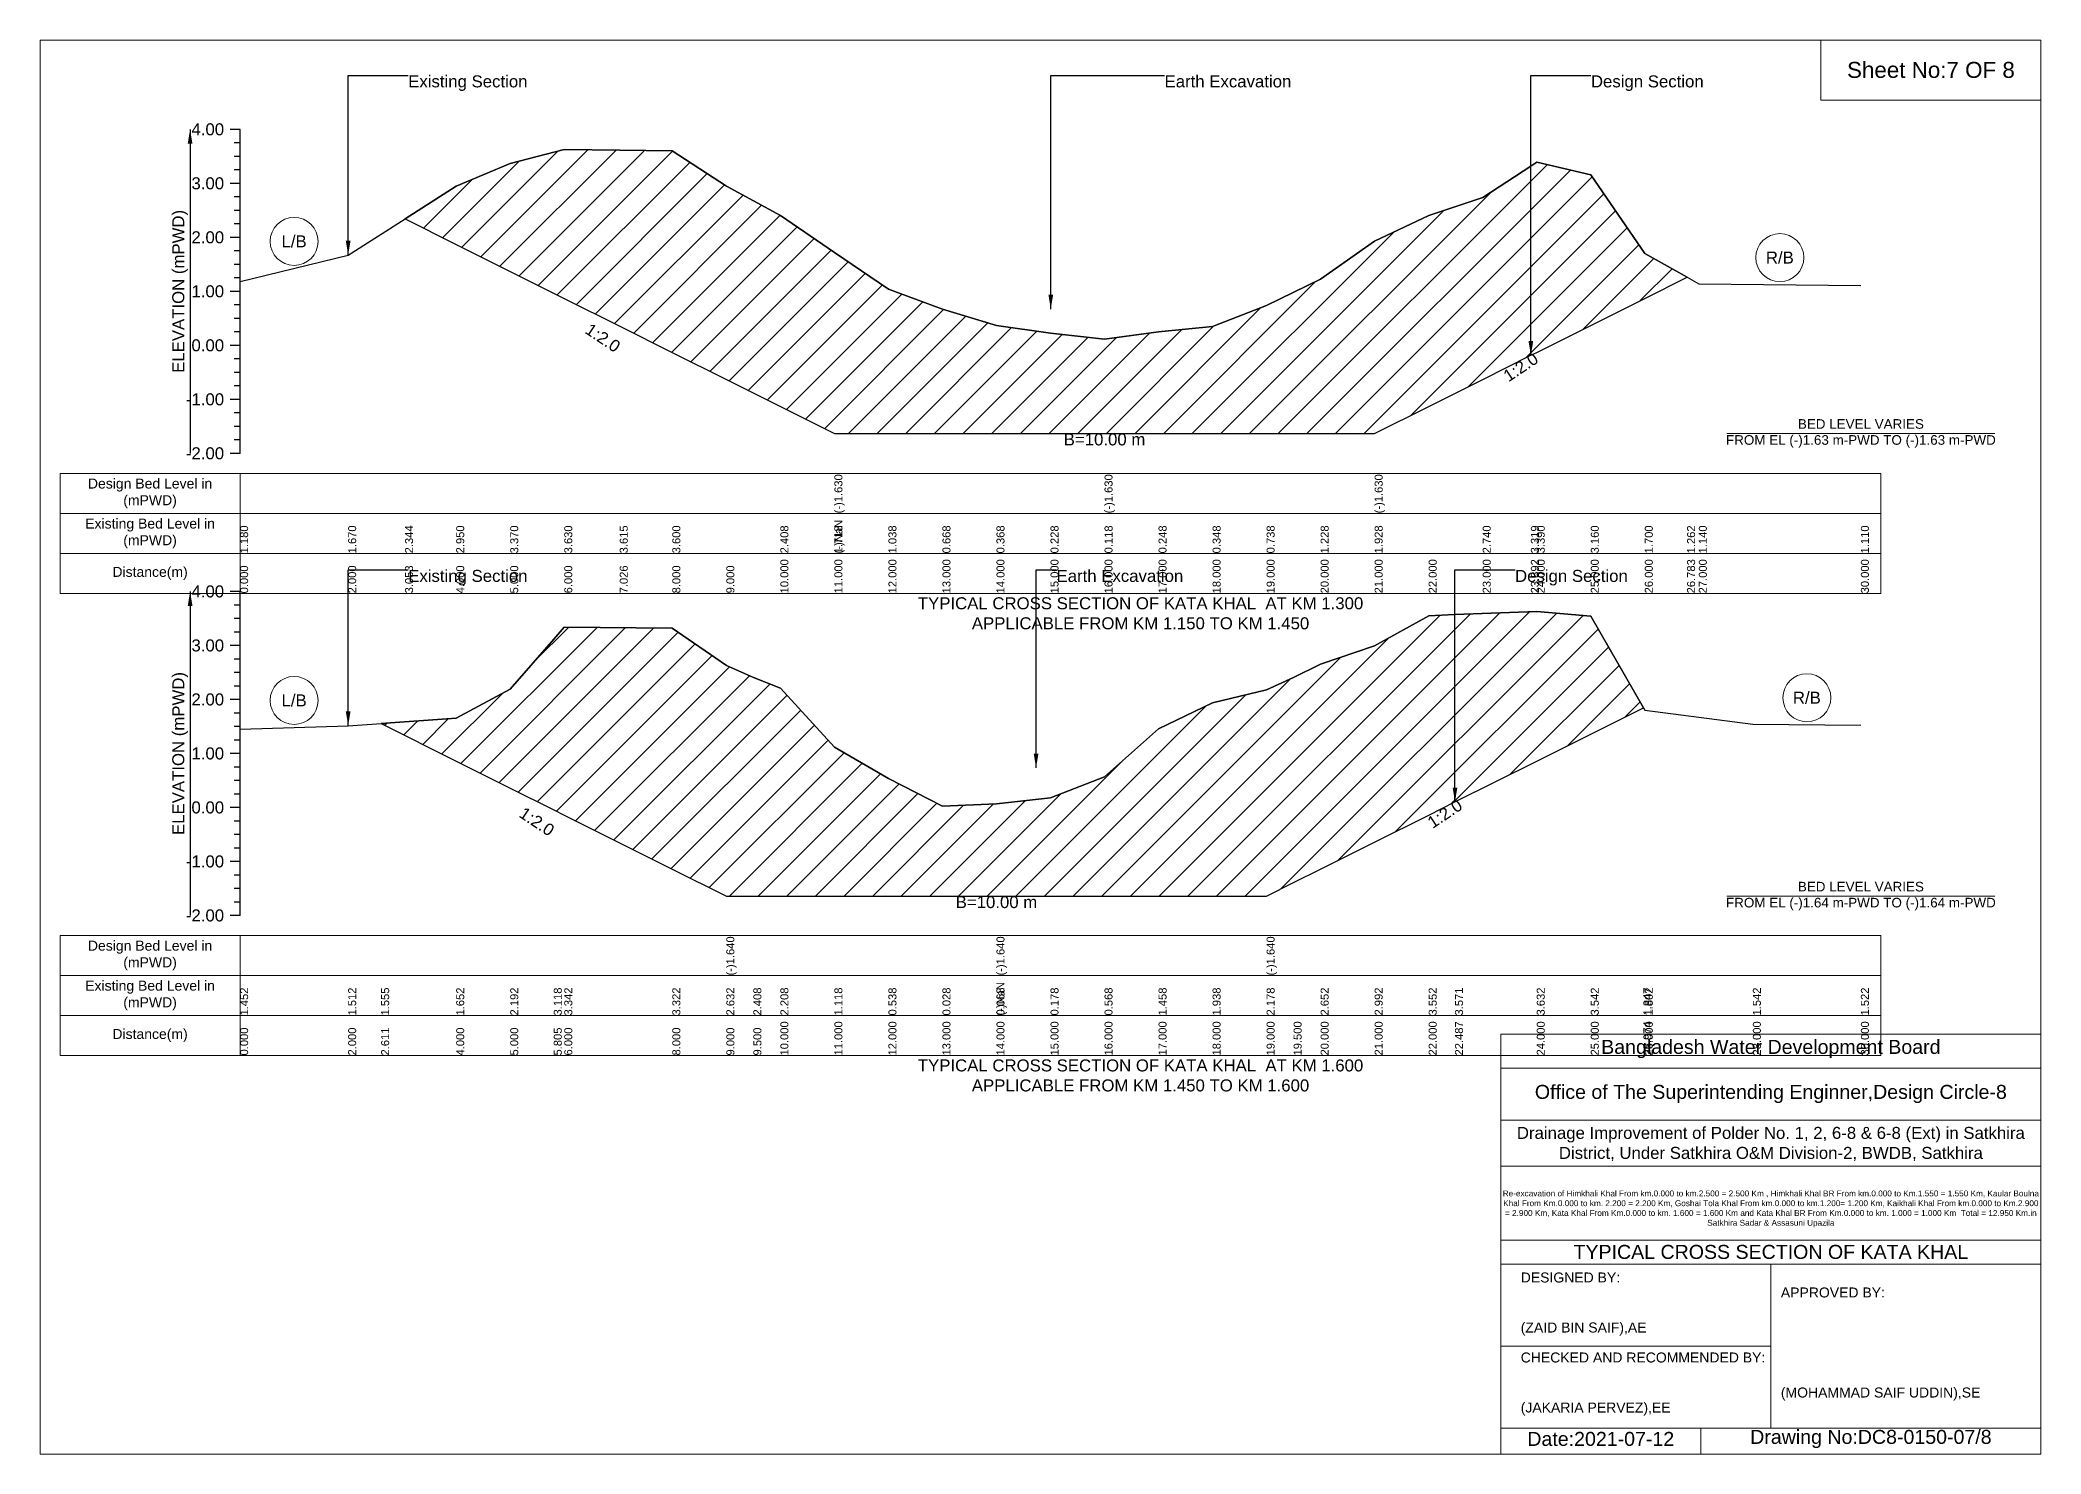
# Model space of a CAD drawing. Header units: inches. Extents: x 91000 to 628000, y -5656 to 0.
# Drawn here: x 540000 to 548000, y -5656 to 0 of the extents above; entities that cross this region are included whole.
import ezdxf

# ---------------------------------------------------------------- set-up
doc = ezdxf.new("R2010")
doc.units = ezdxf.units.IN
doc.header["$LTSCALE"] = 7
doc.header["$MEASUREMENT"] = 0
for name, color, linetype, lineweight in [('Cross section Data Border', 7, 'Continuous', 9), ('Cross Section Labels', 7, 'Continuous', 9), ('Existing_Bed_Level for Xsection', 7, 'Continuous', 25), ('Long Section Border', 7, 'Continuous', 9)]:
    doc.layers.add(name, color=color, linetype=linetype, lineweight=lineweight)
doc.styles.get("Standard").update_dxf_attribs({"font": 'arial.ttf'})
doc.dimstyles.get("Standard").update_dxf_attribs({"dimtxt": 0.18, "dimasz": 0.18, "dimexe": 0.18, "dimexo": 0.0625, "dimgap": 0.09, "dimtad": 0, "dimtih": 1, "dimtoh": 1, "dimdec": 4, "dimzin": 0, "dimdsep": 46, "dimtxsty": 'Standard', "dimcen": 0.09, "dimadec": 0, "dimazin": 0, "dimtfac": 1, "dimtdec": 4, "dimtofl": 0, "dimtmove": 0, "dimatfit": 3, "dimfxl": 1, "dimtolj": 1, "dimtzin": 0, "dimarcsym": 0})

msp = doc.modelspace()

# ---------------------------------------------------------------- hatches: boundary and pattern name
at = {"layer": 'Existing_Bed_Level for Xsection'}
h = msp.add_hatch(dxfattribs=at)
h.set_pattern_fill('ANSI31', color=256, scale=648, style=0)
h.paths.add_polyline_path([(541459.4, -715.3), (541664, -817.6), (541880, -925.6), (542096, -1033.6), (542317.7, -1144.4), (542528, -1249.6), (542744, -1357.6), (542960, -1465.6), (543176, -1573.6), (543392, -1573.6), (543608, -1573.6), (543824, -1573.6), (544040, -1573.6), (544256, -1573.6), (544472, -1573.6), (544688, -1573.6), (544904, -1573.6), (545120, -1573.6), (545336, -1573.6), (545552, -1465.6), (545768, -1357.6), (545960.6, -1261.3), (545984, -1249.6), (546200, -1141.6), (546416, -1033.6), (546585.1, -949), (546416, -854.3), (546200, -538.9), (545984, -489.2), (545960.6, -504.5), (545768, -629.6), (545552, -701.4), (545336, -805), (545120, -956.2), (544904, -1062.1), (544688, -1146.3), (544472, -1167.9), (544256, -1196), (544040, -1172.2), (543824, -1142), (543608, -1077.2), (543392, -997.3), (543176, -850.4), (542960, -701.4), (542744, -584.3), (542528, -443.9), (542317.7, -440.7), (542096, -437.4), (541880, -493.6), (541664, -584.3)])
h = msp.add_hatch(dxfattribs=at)
h.set_pattern_fill('ANSI31', color=256, scale=648, style=0)
h.paths.add_polyline_path([(541363.9, -2734.2), (541664, -2884.3), (541880, -2992.3), (542053.9, -3079.3), (542096, -3100.3), (542528, -3316.3), (542744, -3424.3), (542852, -3424.3), (542960, -3424.3), (543176, -3424.3), (543392, -3424.3), (543608, -3424.3), (543824, -3424.3), (544040, -3424.3), (544256, -3424.3), (544472, -3424.3), (544688, -3424.3), (544904, -3424.3), (545012, -3370.3), (545120, -3316.3), (545336, -3208.3), (545552, -3100.3), (545657.2, -3047.7), (545984, -2884.3), (546200, -2776.3), (546410.4, -2671.1), (546200, -2305), (545984, -2285.5), (545657.2, -2298.6), (545552, -2302.8), (545336, -2423.8), (545120, -2497.2), (545012, -2549.9), (544904, -2599.6), (544688, -2651.4), (544472, -2755.1), (544256, -2947.4), (544040, -3031.6), (543824, -3055.4), (543608, -3064), (543392, -2953.8), (543176, -2828.6), (542960, -2593.1), (542852, -2549.9), (542744, -2501.5), (542528, -2352.5), (542096, -2348.2), (542053.9, -2396.5), (541880, -2596.6), (541664, -2713.2)])

# ---------------------------------------------------------------- linework, layer by layer
at = {"layer": 'Cross section Data Border'}
for points in [[(540080, -1733.5), (547360, -1733.5), (547360, -2213.5), (540080, -2213.5)], [(540080, -3582), (547360, -3582), (547360, -4062), (540080, -4062)]]:
    msp.add_lwpolyline(points, close=True, dxfattribs=at)
for points in [[(540800, -1733.5), (540800, -2213.5)], [(540080, -1893.5), (547360, -1893.5)], [(540080, -2053.5), (547360, -2053.5)], [(540800, -3582), (540800, -4062)], [(540080, -3742), (547360, -3742)], [(540080, -3902), (547360, -3902)]]:
    msp.add_lwpolyline(points, dxfattribs=at)
at = {"layer": 'Cross Section Labels'}
for points in [[(546744.2, -1573.6), (547815.8, -1573.6)], [(546744.2, -3424.3), (547815.8, -3424.3)]]:
    msp.add_lwpolyline(points, dxfattribs=at)
for centre in [(541016, -805.7), (546956, -870.5), (541016, -2641.9), (547064, -2631.1)]:
    msp.add_circle(centre, 96, dxfattribs=at)
at = {"layer": 'Existing_Bed_Level for Xsection'}
for points in [[(540800, -357.5), (540760, -357.5)], [(540800, -1653.5), (540800, -1437.5), (540800, -1221.5), (540800, -1005.5), (540800, -789.5), (540800, -573.5), (540800, -357.5)], [(540800, -411.5), (540776, -411.5)], [(540800, -465.5), (540776, -465.5)], [(540800, -966.6), (541232, -860.8), (541459.4, -715.3), (541664, -584.3), (541880, -493.6), (542096, -437.4), (542317.7, -440.7), (542528, -443.9), (542744, -584.3), (542960, -701.4), (543176, -850.4), (543176, -850.4), (543392, -997.3), (543608, -1077.2), (543824, -1142), (544040, -1172.2), (544256, -1196), (544256, -1196), (544472, -1167.9), (544688, -1146.3), (544904, -1062.1), (545120, -956.2), (545336, -805), (545336, -805), (545552, -701.4), (545768, -629.6), (545960.6, -504.5), (545984, -489.2), (546200, -538.9), (546416, -854.3), (546585.1, -949), (546632, -975.2), (547280, -981.7)], [(540800, -519.5), (540776, -519.5)], [(540800, -573.5), (540760, -573.5)], [(540800, -627.5), (540776, -627.5)], [(540800, -681.5), (540776, -681.5)], [(540800, -789.5), (540760, -789.5)], [(540800, -735.5), (540776, -735.5)], [(540800, -843.5), (540776, -843.5)], [(540800, -897.5), (540776, -897.5)], [(540800, -951.5), (540776, -951.5)], [(540800, -1005.5), (540760, -1005.5)], [(540800, -1059.5), (540776, -1059.5)], [(540800, -1113.5), (540776, -1113.5)], [(540800, -1167.5), (540776, -1167.5)], [(540800, -1221.5), (540760, -1221.5)], [(540800, -1275.5), (540776, -1275.5)], [(540800, -1329.5), (540776, -1329.5)], [(540800, -1437.5), (540760, -1437.5)], [(540800, -1383.5), (540776, -1383.5)], [(540800, -1491.5), (540776, -1491.5)], [(540800, -1545.5), (540776, -1545.5)], [(540800, -1599.5), (540776, -1599.5)], [(540800, -1653.5), (540760, -1653.5)], [(540800, -2206), (540760, -2206)], [(540800, -3502), (540800, -3286), (540800, -3070), (540800, -2854), (540800, -2638), (540800, -2422), (540800, -2206)], [(540800, -2260), (540776, -2260)], [(540800, -2314), (540776, -2314)], [(540800, -2756.4), (541232, -2743.5), (541363.9, -2734.2), (541664, -2713.2), (541880, -2596.6), (542053.9, -2396.5), (542096, -2348.2), (542528, -2352.5), (542744, -2501.5), (542744, -2501.5), (542852, -2549.9), (542960, -2593.1), (543176, -2828.6), (543392, -2953.8), (543608, -3064), (543824, -3055.4), (543824, -3055.4), (544040, -3031.6), (544256, -2947.4), (544472, -2755.1), (544688, -2651.4), (544904, -2599.6), (544904, -2599.6), (545012, -2549.9), (545120, -2497.2), (545336, -2423.8), (545552, -2302.8), (545657.2, -2298.6), (545984, -2285.5), (546200, -2305), (546410.4, -2671.1), (546416, -2680.8), (546848, -2737), (547280, -2741.3)], [(540800, -2368), (540776, -2368)], [(540800, -2422), (540760, -2422)], [(540800, -2476), (540776, -2476)], [(540800, -2530), (540776, -2530)], [(540800, -2638), (540760, -2638)], [(540800, -2584), (540776, -2584)], [(540800, -2692), (540776, -2692)], [(540800, -2746), (540776, -2746)], [(540800, -2854), (540760, -2854)], [(540800, -2800), (540776, -2800)], [(540800, -2908), (540776, -2908)], [(540800, -2962), (540776, -2962)], [(540800, -3016), (540776, -3016)], [(540800, -3070), (540760, -3070)], [(540800, -3124), (540776, -3124)], [(540800, -3178), (540776, -3178)], [(540800, -3232), (540776, -3232)], [(540800, -3286), (540760, -3286)], [(540800, -3340), (540776, -3340)], [(540800, -3394), (540776, -3394)], [(540800, -3502), (540760, -3502)], [(540800, -3448), (540776, -3448)]]:
    msp.add_lwpolyline(points, dxfattribs=at)
for points in [[(541459.4, -715.3), (541459.4, -715.3), (541664, -817.6), (541880, -925.6), (542096, -1033.6), (542317.7, -1144.4), (542528, -1249.6), (542744, -1357.6), (542960, -1465.6), (543176, -1573.6), (543176, -1573.6), (543392, -1573.6), (543608, -1573.6), (543824, -1573.6), (544040, -1573.6), (544256, -1573.6), (544256, -1573.6), (544472, -1573.6), (544688, -1573.6), (544904, -1573.6), (545120, -1573.6), (545336, -1573.6), (545336, -1573.6), (545552, -1465.6), (545768, -1357.6), (545960.6, -1261.3), (545984, -1249.6), (546200, -1141.6), (546416, -1033.6), (546585.1, -949), (546416, -854.3), (546200, -538.9), (545984, -489.2), (545960.6, -504.5), (545768, -629.6), (545552, -701.4), (545336, -805), (545336, -805), (545120, -956.2), (544904, -1062.1), (544688, -1146.3), (544472, -1167.9), (544256, -1196), (544256, -1196), (544040, -1172.2), (543824, -1142), (543608, -1077.2), (543392, -997.3), (543176, -850.4), (543176, -850.4), (542960, -701.4), (542744, -584.3), (542528, -443.9), (542317.7, -440.7), (542096, -437.4), (541880, -493.6), (541664, -584.3), (541459.4, -715.3)], [(541363.9, -2734.2), (541363.9, -2734.2), (541664, -2884.3), (541880, -2992.3), (542053.9, -3079.3), (542096, -3100.3), (542528, -3316.3), (542744, -3424.3), (542744, -3424.3), (542852, -3424.3), (542960, -3424.3), (543176, -3424.3), (543392, -3424.3), (543608, -3424.3), (543824, -3424.3), (543824, -3424.3), (544040, -3424.3), (544256, -3424.3), (544472, -3424.3), (544688, -3424.3), (544904, -3424.3), (544904, -3424.3), (545012, -3370.3), (545120, -3316.3), (545336, -3208.3), (545552, -3100.3), (545657.2, -3047.7), (545984, -2884.3), (546200, -2776.3), (546410.4, -2671.1), (546410.4, -2671.1), (546410.4, -2671.1), (546200, -2305), (545984, -2285.5), (545657.2, -2298.6), (545552, -2302.8), (545336, -2423.8), (545120, -2497.2), (545012, -2549.9), (544904, -2599.6), (544904, -2599.6), (544688, -2651.4), (544472, -2755.1), (544256, -2947.4), (544040, -3031.6), (543824, -3055.4), (543824, -3055.4), (543608, -3064), (543392, -2953.8), (543176, -2828.6), (542960, -2593.1), (542852, -2549.9), (542744, -2501.5), (542744, -2501.5), (542528, -2352.5), (542096, -2348.2), (542053.9, -2396.5), (541880, -2596.6), (541664, -2713.2), (541363.9, -2734.2)]]:
    msp.add_lwpolyline(points, close=True, dxfattribs=at)
at = {"layer": 'Long Section Border'}
for points in [[(540000, 0), (548000, 0), (548000, -5656), (540000, -5656)], [(547120, 0), (548000, 0), (548000, -240), (547120, -240)]]:
    msp.add_lwpolyline(points, close=True, dxfattribs=at)
for points in [[(545840, -5656), (545840, -3976), (548000, -3976)], [(545840, -4112), (548000, -4112)], [(545840, -4320), (548000, -4320)], [(545840, -4504), (548000, -4504)], [(545840, -4800), (548000, -4800)], [(545840, -4896), (548000, -4896)], [(546920, -4896), (546920, -5552)], [(545840, -5224), (546920, -5224)], [(545840, -5552), (548000, -5552)], [(546640, -5552), (546640, -5656)]]:
    msp.add_lwpolyline(points, dxfattribs=at)

# ---------------------------------------------------------------- texts
at = {"layer": 'Cross section Data Border', "char_height": 40, "width": 640, "attachment_point": 5}
for s, insert in [('Design Bed Level in (mPWD)', (540440, -1813.5)), ('Existing Bed Level in (mPWD)', (540440, -1973.5)), ('Distance(m)', (540440, -2133.5)), ('Design Bed Level in (mPWD)', (540440, -3662)), ('Existing Bed Level in (mPWD)', (540440, -3822)), ('Distance(m)', (540440, -3982))]:
    msp.add_mtext(s, dxfattribs=dict(at, insert=insert))
at = {"layer": 'Cross Section Labels'}
for s, insert, char_height, attachment_point in [('Existing Section', (541472, -141.5), 48, 1), ('Earth Excavation', (544496, -141.5), 48, 1), ('Design Section', (546200.6, -141.5), 48, 1), ('L/B', (541016, -805.7), 48, 5), ('R/B', (546956, -870.5), 48, 5), ('BED LEVEL VARIES ^JFROM EL (-)1.63 m-PWD TO (-)1.63 m-PWD', (547280, -1573.6), 38.4, 5), ('B=10.00 m', (544256, -1573.6), 48, 2), ('Existing Section', (541472, -2119.6), 48, 1), ('Earth Excavation', (544064, -2119.6), 48, 1), ('Design Section', (545897.2, -2119.6), 48, 1), ('TYPICAL CROSS SECTION OF KATA KHAL  AT KM 1.300^JAPPLICABLE FROM KM 1.150 TO KM 1.450', (544400, -2293.5), 48, 5), ('L/B', (541016, -2641.9), 48, 5), ('R/B', (547064, -2631.1), 48, 5), ('B=10.00 m', (543824, -3424.3), 48, 2), ('BED LEVEL VARIES ^JFROM EL (-)1.64 m-PWD TO (-)1.64 m-PWD', (547280, -3424.3), 38.4, 5), ('TYPICAL CROSS SECTION OF KATA KHAL  AT KM 1.600^JAPPLICABLE FROM KM 1.450 TO KM 1.600', (544400, -4142), 48, 5)]:
    msp.add_mtext(s, dxfattribs=dict(at, insert=insert, char_height=char_height, attachment_point=attachment_point))
at = {"layer": 'Cross Section Labels', "char_height": 48, "attachment_point": 2}
for insert, rotation in [((542263.7, -1171.4), 326.30993), ((545906.6, -1288.3), 33.69007), ((545603.2, -3074.7), 33.69007), ((541999.9, -3106.3), 326.30993)]:
    msp.add_mtext('1:2.0', dxfattribs=dict(at, insert=insert, rotation=rotation))
at = {"layer": 'Existing_Bed_Level for Xsection', "char_height": 48, "attachment_point": 6}
for s, insert in [('4.00', (540736, -357.5)), ('3.00', (540736, -573.5)), ('2.00', (540736, -789.5)), ('1.00', (540736, -1005.5)), ('0.00', (540736, -1221.5)), ('-1.00', (540736, -1437.5)), ('-2.00', (540736, -1653.5)), ('4.00', (540736, -2206)), ('3.00', (540736, -2422)), ('2.00', (540736, -2638)), ('1.00', (540736, -2854)), ('0.00', (540736, -3070)), ('-1.00', (540736, -3286)), ('-2.00', (540736, -3502))]:
    msp.add_mtext(s, dxfattribs=dict(at, insert=insert))
at = {"layer": 'Existing_Bed_Level for Xsection', "rotation": 90}
for s, insert, char_height, attachment_point in [('ELEVATION (mPWD)', (540560, -1005.5), 48, 5), ('(-)1.630', (543176, -1893.5), 32, 1), ('(-)1.630', (544256, -1893.5), 32, 1), ('(-)1.630', (545336, -1893.5), 32, 1), ('1.180', (540800, -2053.5), 32, 1), ('1.670', (541232, -2053.5), 32, 1), ('2.344', (541459.4, -2053.5), 32, 1), ('2.950', (541664, -2053.5), 32, 1), ('2.950', (541664, -2053.5), 32, 1), ('3.370', (541880, -2053.5), 32, 1), ('3.630', (542096, -2053.5), 32, 1), ('3.615', (542317.7, -2053.5), 32, 1), ('3.600', (542528, -2053.5), 32, 1), ('2.408', (542960, -2053.5), 32, 1), ('2.408', (542960, -2053.5), 32, 1), ('(-)NaN', (543176, -2053.5), 32, 1), ('1.718', (543176, -2053.5), 32, 1), ('1.718', (543176, -2053.5), 32, 1), ('1.038', (543392, -2053.5), 32, 1), ('0.668', (543608, -2053.5), 32, 1), ('0.368', (543824, -2053.5), 32, 1), ('0.228', (544040, -2053.5), 32, 1), ('0.118', (544256, -2053.5), 32, 1), ('0.118', (544256, -2053.5), 32, 1), ('0.118', (544256, -2053.5), 32, 1), ('0.248', (544472, -2053.5), 32, 1), ('0.348', (544688, -2053.5), 32, 1), ('0.738', (544904, -2053.5), 32, 1), ('1.228', (545120, -2053.5), 32, 1), ('1.928', (545336, -2053.5), 32, 1), ('1.928', (545336, -2053.5), 32, 1), ('1.928', (545336, -2053.5), 32, 1), ('2.740', (545768, -2053.5), 32, 1), ('3.319', (545960.6, -2053.5), 32, 1), ('3.390', (545984, -2053.5), 32, 1), ('3.160', (546200, -2053.5), 32, 1), ('1.700', (546416, -2053.5), 32, 1), ('1.262', (546585.1, -2053.5), 32, 1), ('1.140', (546632, -2053.5), 32, 1), ('1.110', (547280, -2053.5), 32, 1), ('10.000', (542960, -2213.5), 32, 1), ('11.000', (543176, -2213.5), 32, 1), ('11.000', (543176, -2213.5), 32, 1), ('11.000', (543176, -2213.5), 32, 1), ('12.000', (543392, -2213.5), 32, 1), ('13.000', (543608, -2213.5), 32, 1), ('14.000', (543824, -2213.5), 32, 1), ('15.000', (544040, -2213.5), 32, 1), ('16.000', (544256, -2213.5), 32, 1), ('16.000', (544256, -2213.5), 32, 1), ('16.000', (544256, -2213.5), 32, 1), ('17.000', (544472, -2213.5), 32, 1), ('18.000', (544688, -2213.5), 32, 1), ('19.000', (544904, -2213.5), 32, 1), ('20.000', (545120, -2213.5), 32, 1), ('21.000', (545336, -2213.5), 32, 1), ('21.000', (545336, -2213.5), 32, 1), ('21.000', (545336, -2213.5), 32, 1), ('22.000', (545552, -2213.5), 32, 1), ('23.000', (545768, -2213.5), 32, 1), ('23.892', (545960.6, -2213.5), 32, 1), ('24.000', (545984, -2213.5), 32, 1), ('25.000', (546200, -2213.5), 32, 1), ('26.000', (546416, -2213.5), 32, 1), ('26.783', (546585.1, -2213.5), 32, 1), ('27.000', (546632, -2213.5), 32, 1), ('30.000', (547280, -2213.5), 32, 1), ('0.000', (540800, -2213.5), 32, 1), ('2.000', (541232, -2213.5), 32, 1), ('3.053', (541459.4, -2213.5), 32, 1), ('4.000', (541664, -2213.5), 32, 1), ('5.000', (541880, -2213.5), 32, 1), ('6.000', (542096, -2213.5), 32, 1), ('7.026', (542317.7, -2213.5), 32, 1), ('8.000', (542528, -2213.5), 32, 1), ('9.000', (542744, -2213.5), 32, 1), ('ELEVATION (mPWD)', (540560, -2854), 48, 5), ('(-)1.640', (542744, -3742), 32, 1), ('(-)1.640', (543824, -3742), 32, 1), ('(-)1.640', (544904, -3742), 32, 1), ('1.452', (540800, -3902), 32, 1), ('1.512', (541232, -3902), 32, 1), ('1.555', (541363.9, -3902), 32, 1), ('1.652', (541664, -3902), 32, 1), ('2.192', (541880, -3902), 32, 1), ('3.118', (542053.9, -3902), 32, 1), ('3.342', (542096, -3902), 32, 1), ('3.322', (542528, -3902), 32, 1), ('2.632', (542744, -3902), 32, 1), ('2.632', (542744, -3902), 32, 1), ('2.632', (542744, -3902), 32, 1), ('2.408', (542852, -3902), 32, 1), ('2.408', (542852, -3902), 32, 1), ('2.208', (542960, -3902), 32, 1), ('1.118', (543176, -3902), 32, 1), ('0.538', (543392, -3902), 32, 1), ('0.028', (543608, -3902), 32, 1), ('(-)NaN', (543824, -3902), 32, 1), ('0.068', (543824, -3902), 32, 1), ('0.068', (543824, -3902), 32, 1), ('0.178', (544040, -3902), 32, 1), ('0.568', (544256, -3902), 32, 1), ('1.458', (544472, -3902), 32, 1), ('1.938', (544688, -3902), 32, 1), ('2.178', (544904, -3902), 32, 1), ('2.178', (544904, -3902), 32, 1), ('2.178', (544904, -3902), 32, 1), ('2.652', (545120, -3902), 32, 1), ('2.992', (545336, -3902), 32, 1), ('3.552', (545552, -3902), 32, 1), ('3.571', (545657.2, -3902), 32, 1), ('3.632', (545984, -3902), 32, 1), ('3.542', (546200, -3902), 32, 1), ('1.847', (546410.4, -3902), 32, 1), ('1.802', (546416, -3902), 32, 1), ('1.542', (546848, -3902), 32, 1), ('1.522', (547280, -3902), 32, 1), ('0.000', (540800, -4062), 32, 1), ('2.000', (541232, -4062), 32, 1), ('2.611', (541363.9, -4062), 32, 1), ('4.000', (541664, -4062), 32, 1), ('5.000', (541880, -4062), 32, 1), ('5.805', (542053.9, -4062), 32, 1), ('6.000', (542096, -4062), 32, 1), ('8.000', (542528, -4062), 32, 1), ('9.000', (542744, -4062), 32, 1), ('9.000', (542744, -4062), 32, 1), ('9.000', (542744, -4062), 32, 1), ('9.500', (542852, -4062), 32, 1), ('10.000', (542960, -4062), 32, 1), ('11.000', (543176, -4062), 32, 1), ('12.000', (543392, -4062), 32, 1), ('13.000', (543608, -4062), 32, 1), ('14.000', (543824, -4062), 32, 1), ('14.000', (543824, -4062), 32, 1), ('14.000', (543824, -4062), 32, 1), ('15.000', (544040, -4062), 32, 1), ('16.000', (544256, -4062), 32, 1), ('17.000', (544472, -4062), 32, 1), ('18.000', (544688, -4062), 32, 1), ('19.000', (544904, -4062), 32, 1), ('19.000', (544904, -4062), 32, 1), ('19.000', (544904, -4062), 32, 1), ('19.500', (545012, -4062), 32, 1), ('20.000', (545120, -4062), 32, 1), ('21.000', (545336, -4062), 32, 1), ('22.000', (545552, -4062), 32, 1), ('22.487', (545657.2, -4062), 32, 1), ('24.000', (545984, -4062), 32, 1), ('25.000', (546200, -4062), 32, 1), ('25.974', (546410.4, -4062), 32, 1), ('26.000', (546416, -4062), 32, 1), ('28.000', (546848, -4062), 32, 1), ('30.000', (547280, -4062), 32, 1)]:
    msp.add_mtext(s, dxfattribs=dict(at, insert=insert, char_height=char_height, attachment_point=attachment_point))
at = {"layer": 'Long Section Border', "attachment_point": 5}
for s, insert, char_height in [('Sheet No:7 OF 8', (547560, -120), 64), ('Bangladesh Water Development Board', (546920, -4036), 56), ('Office of The Superintending Enginner,Design Circle-8', (546920, -4216), 56)]:
    msp.add_mtext(s, dxfattribs=dict(at, insert=insert, char_height=char_height))
at = {"layer": 'Long Section Border'}
for s, insert, char_height, width, attachment_point in [('Drainage Improvement of Polder No. 1, 2, 6-8 & 6-8 (Ext) in Satkhira District, Under Satkhira O&M Division-2, BWDB, Satkhira', (546920, -4416), 48, 2240, 5), ('Re-excavation of Himkhali Khal From km.0.000 to km.2.500 = 2.500 Km , Himkhali Khal BR From km.0.000 to Km.1.550 = 1.550 Km, Kaular Boulna Khal From Km.0.000 to km. 2.200 = 2.200 Km, Goshai Tola Khal From km.0.000 to km.1.200= 1.200 Km, Kaikhali Khal From km.0.000 to Km.2.900 = 2.900 Km, Kata Khal From Km.0.000 to km. 1.600 = 1.600 Km and Kata Khal BR From Km.0.000 to km. 1.000 = 1.000 Km  Total = 12.950 Km.in Satkhira Sadar & Assasuni Upazila', (546920, -4676), 23.4814, 2160, 5), ('TYPICAL CROSS SECTION OF KATA KHAL ', (546920, -4848), 56, 2240, 5), ('DESIGNED BY:^J^J^J(ZAID BIN SAIF),AE', (545920, -5056), 40, 1120, 4), ('APPROVED BY:^J^J^J^J^J^J(MOHAMMAD SAIF UDDIN),SE', (546960, -5216), 40, 1120, 4), ('CHECKED AND RECOMMENDED BY:^J^J^J(JAKARIA PERVEZ),EE', (545920, -5376), 40, 1120, 4), ('Date:2021-07-12', (546240, -5596), 56, 1120, 5), ('Drawing No:DC8-0150-07/8', (547320, -5596), 56, 1760, 5)]:
    msp.add_mtext(s, dxfattribs=dict(at, insert=insert, char_height=char_height, width=width, attachment_point=attachment_point))

# ---------------------------------------------------------------- leaders
at = {"layer": 'Cross Section Labels', "annotation_type": 0, "has_hookline": 1, "hookline_direction": 0}
for points, text_width in [([(541232, -860.8), (541232, -141.5), (541471.9, -141.5)], 467.2), ([(544041.1, -1076), (544041.1, -141.5), (544495.9, -141.5)], 497), ([(545960.6, -1261.3), (545960.6, -141.5), (546200.5, -141.5)], 441.2), ([(541232, -2743.5), (541232, -2119.6), (541471.9, -2119.6)], 467.2), ([(543982.3, -2911.8), (543982.3, -2119.6), (544063.9, -2119.6)], 497), ([(545657.2, -3047.7), (545657.2, -2119.6), (545897.1, -2119.6)], 441.2)]:
    msp.add_leader(points, dimstyle='Standard', override={"dimasz": 57.6}, dxfattribs=dict(at, text_width=text_width))
at = {"layer": 'Existing_Bed_Level for Xsection'}
for points in [[(540600, -357.5), (540600, -1653.5)], [(540600, -2206), (540600, -3502)]]:
    msp.add_leader(points, dimstyle='Standard', override={"dimasz": 57.6}, dxfattribs=at)

doc.saveas('drawing.dxf')
